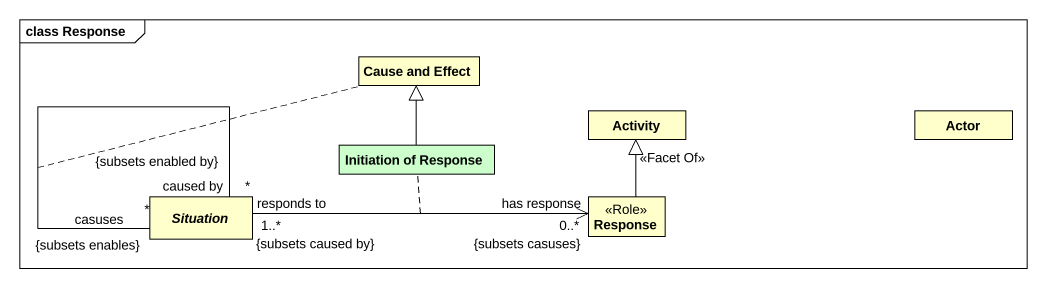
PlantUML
@startuml
mainframe class Response
hide circle
hide empty members
class "Cause and Effect" as Cause_and_Effect
class "Initiation of Response" as Initiation_of_Response #CCFFCC
class Activity
class "Actor" as Actor_
abstract class Situation
class Response <<Role>> #FFFFCC
Initiation_of_Response -up-|> Cause_and_Effect
Situation "casuses\n*\n{subsets enables}" -- "caused by\n*\n{subsets enabled by}" Situation
(Situation, Situation) .. Cause_and_Effect
Situation "responds to\n1..*\n{subsets caused by}" -right-> "has response\n0..*\n{subsets casuses}" Response
(Situation, Response) .. Initiation_of_Response
Response -up-|> Activity : <<Facet Of>>
@enduml
